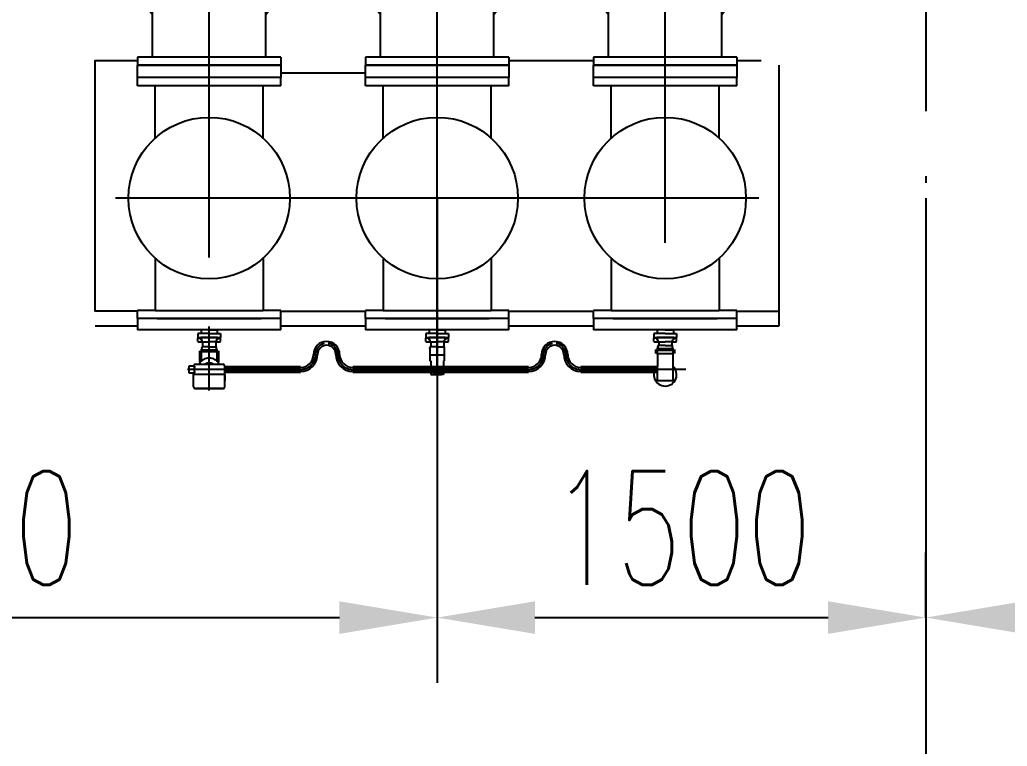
# Model space of a CAD drawing. Extents: x -61205 to 26665, y -81742 to 98141.
# Drawn here: x -27940 to -24909, y 62445 to 64675 of the extents above; entities that cross this region are included whole.
import ezdxf

# ---------------------------------------------------------------- set-up
doc = ezdxf.new("R2010")
doc.units = 0
doc.header["$LTSCALE"] = 1000
doc.header["$MEASUREMENT"] = 0
for name, pattern in [('CENTER', [2, 1.25, -0.25, 0.25, -0.25]), ('CENTER2', [1.125, 0.75, -0.125, 0.125, -0.125]), ('DOTE', [2.42, 2, -0.2, 0.02, -0.2]), ('G', [2, 1.25, -0.25, 0.25, -0.25])]:
    doc.linetypes.add(name, pattern=pattern)
doc.layers.get('0').update_dxf_attribs({"linetype": 'CONTINUOUS'})
doc.layers.get('DEFPOINTS').update_dxf_attribs({"linetype": 'CONTINUOUS'})
for name, color, linetype in [('01', 7, 'CONTINUOUS'), ('05', 4, 'G'), ('09', 3, 'CONTINUOUS'), ('DOTE', 7, 'CENTER')]:
    doc.layers.add(name, color=color, linetype=linetype)
doc.styles.add('intecad', font='geditxt.shx', dxfattribs={"width": 0.667, "bigfont": 'hzfs_1.shx'})
doc.dimstyles.new('INTE$0', dxfattribs={"dimscale": 100, "dimtxt": 3.5, "dimasz": 3, "dimexe": 2, "dimexo": 0, "dimgap": 1, "dimtad": 1, "dimdsep": 46, "dimtxsty": 'intecad', "dimcen": 0, "dimclrd": 7, "dimclre": 7, "dimclrt": 6, "dimadec": 0, "dimazin": 2, "dimtp": 0.1, "dimtm": 0.1, "dimtfac": 0.71, "dimtix": 1, "dimtmove": 0, "dimatfit": 3, "dimfxl": 1, "dimlwd": -1, "dimlwe": -1, "dimarcsym": 0})

# ---------------------------------------------------------------- blocks, each defined once
blk = doc.blocks.new('*D221')
at = {"layer": '09', "color": 7, "transparency": 16777216}
for p, q in [((-29659, 64637.5), (-29659, 62639.8)), ((-26659, 64127.7), (-26659, 62639.8)), ((-29359, 62839.8), (-26959, 62839.8))]:
    blk.add_line(p, q, dxfattribs=at)
for points in [[(-29359, 62889.8), (-29359, 62789.8), (-29659, 62839.8)], [(-26959, 62889.8), (-26959, 62789.8), (-26659, 62839.8)]]:
    blk.add_solid(points, dxfattribs=at)
at = {"layer": 'DEFPOINTS', "color": 0, "transparency": 16777216}
for p in [(-29659, 64637.5, 0), (-26659, 64127.7), (-26659, 62839.8)]:
    blk.add_point(p, dxfattribs=at)
at = {"layer": '09', "color": 6, "transparency": 16777216, "insert": (-28159, 63114.8), "char_height": 350, "attachment_point": 5, "style": 'intecad'}
blk.add_mtext('3000', dxfattribs=at)
blk = doc.blocks.new('*D231')
at = {"layer": '09', "color": 7, "transparency": 16777216}
for p, q in [((-26659, 64127.7), (-26659, 62639.8)), ((-25159, 64127.7), (-25159, 62639.8)), ((-26359, 62839.8), (-25459, 62839.8))]:
    blk.add_line(p, q, dxfattribs=at)
for points in [[(-26359, 62889.8), (-26359, 62789.8), (-26659, 62839.8)], [(-25459, 62889.8), (-25459, 62789.8), (-25159, 62839.8)]]:
    blk.add_solid(points, dxfattribs=at)
at = {"layer": 'DEFPOINTS', "color": 0, "transparency": 16777216}
for p in [(-26659, 64127.7), (-25159, 64127.7, 0), (-25159, 62839.8)]:
    blk.add_point(p, dxfattribs=at)
at = {"layer": '09', "color": 6, "transparency": 16777216, "insert": (-25909, 63114.8), "char_height": 350, "attachment_point": 5, "style": 'intecad'}
blk.add_mtext('1500', dxfattribs=at)
blk = doc.blocks.new('户内高位接地开关俯视图')
at = {"layer": '01'}
for p, q in [((-1000, 480), (-1000, 920)), ((-975, 920), (-1000, 920)), ((-975, 480), (-975, 920)), ((-25, 920), (0, 920)), ((-25, 480), (-25, 920)), ((0, 480), (0, 920)), ((-975, 874.2), (-458.9, 874.2)), ((-475, 858), (-475, 863)), ((-475, 863), (-463.9, 863)), ((-325, 858), (-475, 858)), ((-475, 858), (-475, 815)), ((-325, 858), (-475, 858)), ((-325, 863), (-336.1, 863)), ((-325, 863), (-325, 858)), ((-325, 815), (-325, 858)), ((-155.6, 874.2), (-25, 874.2)), ((-475, 815), (-325, 815)), ((-330, 815), (-470, 815)), ((-470, 585), (-470, 815)), ((-330, 780), (-330, 815)), ((-400, 775), (-455, 775)), ((-325.4, 775), (-400, 775)), ((-371.8, 775), (-372, 625)), ((-169, 775), (-325, 775)), ((-229, 775), (-229, 625)), ((-151, 643), (-151, 757)), ((-400, 625), (-455, 625)), ((-325.4, 625), (-400, 625)), ((-330, 585), (-330, 620)), ((-325, 625), (-169, 625)), ((-474.5, 585), (-330, 585)), ((-432.5, 558), (-432.5, 569)), ((-432.5, 569), (-367.5, 569)), ((-367.5, 558), (-432.5, 558)), ((-415, 465), (-415, 558)), ((-385, 465), (-385, 558)), ((-367.5, 569), (-367.5, 558)), ((-975, 525.8), (-424.4, 525.8)), ((-155.6, 525.8), (-25, 525.8)), ((-975, 480), (-1000, 480)), ((-415, 465), (-385, 465)), ((-414, 465), (-386, 465)), ((-414, 428), (-414, 465)), ((-386, 465), (-386, 428)), ((-25, 480), (0, 480)), ((-429.5, 441.5), (-370.5, 441.5)), ((-429.5, 236.5), (-429.5, 441.5)), ((-428.5, 444.5), (-428.5, 441.5)), ((-414, 428), (-386, 428)), ((-371.5, 441.5), (-371.5, 444.5)), ((-370.5, 441.5), (-370.5, 236.5)), ((-414, 261), (-386, 261)), ((-414, 261), (-414, 224)), ((-386, 224), (-386, 261)), ((-975, 220), (-1000, 220)), ((-1000, -220), (-1000, 220)), ((-975, -220), (-975, 220)), ((-429.5, 236.5), (-370.5, 236.5)), ((-428.5, 233.5), (-428.5, 236.5)), ((-415, 224), (-385, 224)), ((-415, 224), (-415, 131)), ((-414, 224), (-386, 224)), ((-385, 224), (-385, 131)), ((-371.5, 236.5), (-371.5, 233.5)), ((-25, 220), (0, 220)), ((-25, -220), (-25, 220)), ((0, -220), (0, 220)), ((-975, 174.2), (-424.4, 174.2)), ((-155.6, 174.2), (-25, 174.2)), ((-470, -115), (-470, 115)), ((-330, 115), (-470, 115)), ((-330, 80), (-330, 115)), ((-400, 75), (-455, 75)), ((-325.4, 75), (-400, 75)), ((-371.8, 75), (-372, -75)), ((-169, 75), (-325, 75)), ((-229, 75), (-229, -75)), ((-151, -57), (-151, 57)), ((-400, -75), (-455, -75)), ((-325.4, -75), (-400, -75)), ((-330, -115), (-330, -80)), ((-325, -75), (-169, -75)), ((-474.5, -115), (-330, -115)), ((-415, -224), (-415, -131)), ((-385, -224), (-385, -131)), ((-975, -174.2), (-424.4, -174.2)), ((-155.6, -174.2), (-25, -174.2)), ((-975, -220), (-1000, -220)), ((-415, -224), (-385, -224)), ((-414, -261), (-414, -224)), ((-414, -224), (-386, -224)), ((-386, -224), (-386, -261)), ((-25, -220), (0, -220)), ((-429.5, -247.5), (-370.5, -247.5)), ((-429.5, -452.5), (-429.5, -247.5)), ((-428.5, -244.5), (-428.5, -247.5)), ((-414, -261), (-386, -261)), ((-371.5, -247.5), (-371.5, -244.5)), ((-370.5, -247.5), (-370.5, -452.5)), ((-429.5, -452.5), (-370.5, -452.5)), ((-428.5, -455.5), (-428.5, -452.5)), ((-414, -439), (-414, -476)), ((-414, -439), (-386, -439)), ((-386, -476), (-386, -439)), ((-371.5, -452.5), (-371.5, -455.5)), ((-1000, -920), (-1000, -480)), ((-975, -480), (-1000, -480)), ((-975, -920), (-975, -480)), ((-415, -476), (-415, -569)), ((-415, -476), (-385, -476)), ((-414, -476), (-386, -476)), ((-385, -476), (-385, -569)), ((-25, -920), (-25, -480)), ((-25, -480), (0, -480)), ((0, -920), (0, -480)), ((-975, -525.8), (-424.4, -525.8)), ((-155.6, -525.8), (-25, -525.8)), ((-330, -585), (-470, -585)), ((-470, -815), (-470, -585)), ((-330, -620), (-330, -585)), ((-400, -625), (-455, -625)), ((-325.4, -625), (-400, -625)), ((-371.8, -625), (-372, -775)), ((-169, -625), (-325, -625)), ((-229, -625), (-229, -775)), ((-151, -757), (-151, -643)), ((-400, -775), (-455, -775)), ((-325.4, -775), (-400, -775)), ((-330, -815), (-330, -780)), ((-325, -775), (-169, -775)), ((-474.5, -815), (-330, -815)), ((-455, -835), (-455, -975)), ((-345, -835), (-345, -975)), ((-975, -874.2), (-455, -874.2)), ((-155.6, -874.2), (-25, -874.2)), ((-975, -920), (-1000, -920)), ((-25, -920), (0, -920)), ((-74.1, -1273), (-580.1, -1273)), ((-556.9, -1273), (-563.9, -1273)), ((-563.9, -1273), (-563.9, -1285)), ((-563.9, -1273), (-563.9, -1285)), ((-480.4, -1273), (-556.9, -1273)), ((-466.5, -1273.1), (-466.5, -1283.1)), ((-332.1, -1273.1), (-332.1, -1283.1)), ((-559.9, -1289), (-450.7, -1289)), ((-466.5, -1283.1), (-455.6, -1283.1)), ((-343, -1283.1), (-332.1, -1283.1))]:
    blk.add_line(p, q, dxfattribs=at)
at = {"layer": '01', "ltscale": 10}
for p, q in [((-580.1, -995), (-580.1, -1273)), ((-74.1, -995), (-580.1, -995)), ((-353.1, -990), (-447.1, -990)), ((-447.1, -990), (-447.1, -995)), ((-353.1, -990), (-353.1, -995)), ((-74.1, -995), (-74.1, -1273)), ((-74.1, -995), (-74.1, -1273))]:
    blk.add_line(p, q, dxfattribs=at)
at = {"layer": '01'}
for points in [[(-325, 585), (-325, 569), (-475, 569), (-475, 585)], [(-368, 451.5), (-368, 444.5), (-432, 444.5), (-432, 451.5)], [(-368, 226.5), (-368, 233.5), (-432, 233.5), (-432, 226.5)], [(-325, 115), (-325, 131), (-475, 131), (-475, 115)], [(-325, -115), (-325, -131), (-475, -131), (-475, -115)], [(-368, -237.5), (-368, -244.5), (-432, -244.5), (-432, -237.5)], [(-368, -462.5), (-368, -455.5), (-432, -455.5), (-432, -462.5)], [(-325, -585), (-325, -569), (-475, -569), (-475, -585)], [(-475, -815), (-325, -815), (-325, -835), (-475, -835)], [(-490, -975), (-310, -975), (-310, -995), (-490, -995)]]:
    blk.add_lwpolyline(points, close=True, dxfattribs=at)
for centre, radius in [((-290, 700), 32.1), ((-290, 700), 22.5), ((-290, 0), 32.1), ((-290, 0), 22.5), ((-290, -700), 32.1), ((-290, -700), 22.5)]:
    blk.add_circle(centre, radius, dxfattribs=at)
for centre, radius, start, end in [((-710, 700), 220, 52.3557, 127.6443), ((-400, 863), 60, 3.5833, 176.4167), ((-290, 700), 220, 244.417, 108.7437), ((-463.9, 867), 4, 270, 356.4167), ((-336.1, 867), 4, 183.5833, 270), ((-290, 700), 220, 147.2362, 212.7638), ((-450.5, 755), 20, 90, 163.8726), ((-325, 780), 5, 180, 270), ((-169, 757), 18, 0, 90), ((-450.5, 645), 20, 196.1274, 270), ((-169, 643), 18, 270, 0), ((-325, 620), 5, 90, 180), ((-290, 700), 220, 216.545, 235.3765), ((-710, 700), 220, 232.3557, 307.6443), ((-710, 0), 220, 52.3557, 127.6443), ((-290, 0), 220, 244.417, 115.583), ((-290, 0), 220, 124.6235, 143.455), ((-290, 0), 220, 147.2362, 212.7638), ((-450.5, 55), 20, 90, 163.8726), ((-325, 80), 5, 180, 270), ((-169, 57), 18, 0, 90), ((-450.5, -55), 20, 196.1274, 270), ((-169, -57), 18, 270, 0), ((-325, -80), 5, 90, 180), ((-290, 0), 220, 216.545, 235.3765), ((-710, 0), 220, 232.3557, 307.6443), ((-710, -700), 220, 52.3557, 127.6443), ((-290, -700), 220, 255.5225, 115.583), ((-290, -700), 220, 124.6235, 143.455), ((-290, -700), 220, 147.2362, 212.7638), ((-450.5, -645), 20, 90, 163.8726), ((-325, -620), 5, 180, 270), ((-169, -643), 18, 0, 90), ((-169, -757), 18, 270, 0), ((-450.5, -755), 20, 196.1274, 270), ((-325, -780), 5, 90, 180), ((-290, -700), 220, 217.8529, 221.4096), ((-710, -700), 220, 232.3557, 307.6443), ((-559.9, -1285), 4, 180, 270), ((-455.6, -1287.1), 4, 26.9444, 90), ((-410.8, -1273.1), 43, 196.4381, 261.6634), ((-400.1, -1258.1), 60, 253.5961, 333.0556), ((-343, -1287.1), 4, 90, 153.0556)]:
    blk.add_arc(centre, radius, start, end, dxfattribs=at)
at = {"layer": '05'}
blk.add_line((-400, 931.4), (-400, -1351.5), dxfattribs=at)
at = {"layer": '05', "linetype": 'CENTER2', "lineweight": -3}
blk.add_line((-400.1, -1006), (-400.1, -980.5), dxfattribs=at)
at = {"layer": 'DEFPOINTS', "linetype": 'ByBlock'}
for p in [(-347, 585), (-347, 585), (-347, -115), (-347, -115), (-347, -815), (-347, -815)]:
    blk.add_point(p, dxfattribs=at)
blk = doc.blocks.new('*D302')
at = {"layer": '09', "color": 7, "transparency": 16777216}
for p, q in [((-25159, 62839.8), (-25159, 63039.8)), ((-23659, 62839.8), (-23659, 63039.8)), ((-24859, 62839.8), (-23959, 62839.8))]:
    blk.add_line(p, q, dxfattribs=at)
for points in [[(-24859, 62889.8), (-24859, 62789.8), (-25159, 62839.8)], [(-23959, 62889.8), (-23959, 62789.8), (-23659, 62839.8)]]:
    blk.add_solid(points, dxfattribs=at)
at = {"layer": 'DEFPOINTS', "color": 0, "transparency": 16777216}
for p in [(-25159, 62839.8, 0), (-23659, 62839.8, 0), (-23659, 62839.8)]:
    blk.add_point(p, dxfattribs=at)
at = {"layer": '09', "color": 6, "transparency": 16777216, "insert": (-24409, 63114.8), "char_height": 350, "attachment_point": 5, "style": 'intecad'}
blk.add_mtext('1500', dxfattribs=at)

msp = doc.modelspace()

# ---------------------------------------------------------------- hatches: boundary and pattern name
for points in [[(-26681.612, 63607.942), (-26677.954, 63611.6), (-26677.954, 63590.387), (-26681.612, 63595.442)], [(-26636.296, 63607.942), (-26639.954, 63611.6), (-26639.954, 63590.387), (-26636.296, 63595.442)], [(-25986.77, 63607.942), (-25983.112, 63611.6), (-25983.112, 63590.387), (-25986.77, 63595.442)]]:
    msp.add_hatch(color=256).paths.add_polyline_path(points)

# ---------------------------------------------------------------- linework, layer by layer
for p, q in [((-26677.954, 63611.6, 0.014), (-26681.612, 63607.942, 0.014)), ((-26681.612, 63607.942, 0.014), (-26681.612, 63595.442, 0.014)), ((-26639.954, 63611.6, 0.014), (-26636.296, 63607.942, 0.014)), ((-26636.296, 63607.942, 0.014), (-26636.296, 63595.442, 0.014)), ((-25983.112, 63611.6, 0.014), (-25986.77, 63607.942, 0.014)), ((-25986.77, 63607.942, 0.014), (-25986.77, 63595.442, 0.014)), ((-26681.612, 63595.442, 0.014), (-26677.954, 63590.387, 0.014)), ((-26636.296, 63595.442, 0.014), (-26639.954, 63590.387, 0.014)), ((-25986.77, 63595.442, 0.014), (-25983.112, 63590.387, 0.014))]:
    msp.add_line(p, q)
at = {"color": 0, "linetype": 'ByBlock'}
for p in [(-27383.954, 63699.665, 0.014), (-27333.954, 63699.665, 0.014), (-26683.954, 63699.665, 0.014), (-26633.954, 63699.665, 0.014), (-25983.954, 63699.665, 0.014), (-25933.954, 63699.665, 0.014), (-27381.454, 63667.11, 0.014), (-27338.954, 63673.59, 0.014), (-27338.954, 63673.282, 0.014), (-26681.454, 63667.11, 0.014), (-26638.954, 63673.59, 0.014), (-26638.954, 63673.282, 0.014), (-25981.454, 63671.11, 0.014), (-25938.954, 63677.59, 0.014), (-25938.954, 63677.282, 0.014)]:
    msp.add_point(p, dxfattribs=at)
at = {"layer": '01'}
for p, q in [((-27138.954, 64560.665, 0.014), (-27578.954, 64560.665, 0.014)), ((-27578.954, 64560.665, 0.014), (-27578.954, 64535.665, 0.014)), ((-27138.954, 64560.665, 0.014), (-27138.954, 64535.665, 0.014)), ((-26438.954, 64560.665, 0.014), (-26878.954, 64560.665, 0.014)), ((-26878.954, 64560.665, 0.014), (-26878.954, 64535.665, 0.014)), ((-26438.954, 64560.665, 0.014), (-26438.954, 64535.665, 0.014)), ((-25738.954, 64560.665, 0.014), (-26178.954, 64560.665, 0.014)), ((-26178.954, 64560.665, 0.014), (-26178.954, 64535.665, 0.014)), ((-25738.954, 64560.665, 0.014), (-25738.954, 64535.665, 0.014)), ((-27578.954, 64535.665, 0.014), (-27138.954, 64535.665, 0.014)), ((-27138.954, 64535.665, 0.014), (-27578.954, 64535.665, 0.014)), ((-27578.954, 64497.665, 0.014), (-27578.954, 64535.665, 0.014)), ((-27138.954, 64535.665, 0.014), (-27138.954, 64497.665, 0.014)), ((-26878.954, 64535.665, 0.014), (-26438.954, 64535.665, 0.014)), ((-26438.954, 64535.665, 0.014), (-26878.954, 64535.665, 0.014)), ((-26878.954, 64497.665, 0.014), (-26878.954, 64535.665, 0.014)), ((-26438.954, 64535.665, 0.014), (-26438.954, 64497.665, 0.014)), ((-26178.954, 64535.665, 0.014), (-25738.954, 64535.665, 0.014)), ((-25738.954, 64535.665, 0.014), (-26178.954, 64535.665, 0.014)), ((-26178.954, 64497.665, 0.014), (-26178.954, 64535.665, 0.014)), ((-25738.954, 64535.665, 0.014), (-25738.954, 64497.665, 0.014)), ((-25608.954, 63735.665, 0.014), (-25608.954, 64535.615, 0.014)), ((-27138.954, 64497.665, 0.014), (-27578.954, 64497.665, 0.014)), ((-27578.954, 64472.665, 0.014), (-27578.954, 64497.665, 0.014)), ((-27138.954, 64472.665, 0.014), (-27138.954, 64497.665, 0.014)), ((-26438.954, 64497.665, 0.014), (-26878.954, 64497.665, 0.014)), ((-26878.954, 64472.665, 0.014), (-26878.954, 64497.665, 0.014)), ((-26438.954, 64472.665, 0.014), (-26438.954, 64497.665, 0.014)), ((-25738.954, 64497.665, 0.014), (-26178.954, 64497.665, 0.014)), ((-26178.954, 64472.665, 0.014), (-26178.954, 64497.665, 0.014)), ((-25738.954, 64472.665, 0.014), (-25738.954, 64497.665, 0.014)), ((-27138.954, 64472.665, 0.014), (-27578.954, 64472.665, 0.014)), ((-27524.954, 64311.915, 0.014), (-27524.954, 64472.665, 0.014)), ((-27192.954, 64311.915, 0.014), (-27192.954, 64472.665, 0.014)), ((-26438.954, 64472.665, 0.014), (-26878.954, 64472.665, 0.014)), ((-26824.954, 64311.915, 0.014), (-26824.954, 64472.665, 0.014)), ((-26492.954, 64311.915, 0.014), (-26492.954, 64472.665, 0.014)), ((-25738.954, 64472.665, 0.014), (-26178.954, 64472.665, 0.014)), ((-26124.954, 64311.915, 0.014), (-26124.954, 64472.665, 0.014)), ((-25792.954, 64311.915, 0.014), (-25792.954, 64472.665, 0.014)), ((-27524.954, 63943.415, 0.014), (-27524.954, 63782.665, 0.014)), ((-27192.954, 63943.415, 0.014), (-27192.954, 63782.665, 0.014)), ((-26824.954, 63943.415, 0.014), (-26824.954, 63782.665, 0.014)), ((-26492.954, 63943.415, 0.014), (-26492.954, 63782.665, 0.014)), ((-26124.954, 63943.415, 0.014), (-26124.954, 63782.665, 0.014)), ((-25792.954, 63943.415, 0.014), (-25792.954, 63782.665, 0.014)), ((-27578.954, 63757.665, 0.014), (-27578.954, 63782.665, 0.014)), ((-27524.954, 63782.665, 0.014), (-27578.954, 63782.665, 0.014)), ((-27524.954, 63782.665, 0.014), (-27192.954, 63782.665, 0.014)), ((-27138.954, 63782.665, 0.014), (-27192.954, 63782.665, 0.014)), ((-27138.954, 63757.665, 0.014), (-27138.954, 63782.665, 0.014)), ((-26824.954, 63782.665, 0.014), (-26878.954, 63782.665, 0.014)), ((-26878.954, 63757.665, 0.014), (-26878.954, 63782.665, 0.014)), ((-26824.954, 63782.665, 0.014), (-26492.954, 63782.665, 0.014)), ((-26438.954, 63782.665, 0.014), (-26492.954, 63782.665, 0.014)), ((-26438.954, 63757.665, 0.014), (-26438.954, 63782.665, 0.014)), ((-26124.954, 63782.665, 0.014), (-26178.954, 63782.665, 0.014)), ((-26178.954, 63757.665, 0.014), (-26178.954, 63782.665, 0.014)), ((-26124.954, 63782.665, 0.014), (-25792.954, 63782.665, 0.014)), ((-25738.954, 63782.665, 0.014), (-25792.954, 63782.665, 0.014)), ((-25738.954, 63757.665, 0.014), (-25738.954, 63782.665, 0.014)), ((-27138.954, 63757.665, 0.014), (-27578.954, 63757.665, 0.014)), ((-27138.954, 63757.665, 0.014), (-27578.954, 63757.665, 0.014)), ((-27578.954, 63757.665, 0.014), (-27578.954, 63723.665, 0.014)), ((-27518.954, 63757.665, 0.014), (-27578.954, 63757.665, 0.014)), ((-27518.954, 63757.665, 0.014), (-27198.954, 63757.665, 0.014)), ((-27138.954, 63757.665, 0.014), (-27198.954, 63757.665, 0.014)), ((-27138.954, 63780.665, 0.014), (-26878.954, 63780.665, 0.014)), ((-27138.954, 63723.665, 0.014), (-27138.954, 63757.665, 0.014)), ((-26438.954, 63757.665, 0.014), (-26878.954, 63757.665, 0.014)), ((-26438.954, 63757.665, 0.014), (-26878.954, 63757.665, 0.014)), ((-26818.954, 63757.665, 0.014), (-26878.954, 63757.665, 0.014)), ((-26878.954, 63757.665, 0.014), (-26878.954, 63723.665, 0.014)), ((-26818.954, 63757.665, 0.014), (-26498.954, 63757.665, 0.014)), ((-26438.954, 63757.665, 0.014), (-26498.954, 63757.665, 0.014)), ((-26438.954, 63780.665, 0.014), (-26178.418, 63780.665, 0.014)), ((-26438.954, 63723.665, 0.014), (-26438.954, 63757.665, 0.014)), ((-25738.954, 63757.665, 0.014), (-26178.954, 63757.665, 0.014)), ((-25738.954, 63757.665, 0.014), (-26178.954, 63757.665, 0.014)), ((-26118.954, 63757.665, 0.014), (-26178.954, 63757.665, 0.014)), ((-26178.954, 63757.665, 0.014), (-26178.954, 63723.665, 0.014)), ((-26118.954, 63757.665, 0.014), (-25798.954, 63757.665, 0.014)), ((-25738.954, 63757.665, 0.014), (-25798.954, 63757.665, 0.014)), ((-25738.954, 63780.665, 0.014), (-25608.954, 63780.665, 0.014)), ((-25738.954, 63723.665, 0.014), (-25738.954, 63757.665, 0.014)), ((-27708.954, 63735.665, 0.014), (-27578.954, 63735.665, 0.014)), ((-27170.837, 63723.665, 0.014), (-27578.954, 63723.665, 0.014)), ((-27383.954, 63723.665, 0.014), (-27383.954, 63711.665, 0.014)), ((-27358.954, 63723.665, 0.014), (-27383.954, 63723.665, 0.014)), ((-27358.954, 63723.665, 0.014), (-27333.954, 63723.665, 0.014)), ((-27333.954, 63723.665, 0.014), (-27333.954, 63711.665, 0.014)), ((-27138.954, 63723.665, 0.014), (-27170.837, 63723.665, 0.014)), ((-27138.954, 63735.665, 0.014), (-26878.954, 63735.665, 0.014)), ((-26470.837, 63723.665, 0.014), (-26878.954, 63723.665, 0.014)), ((-26658.954, 63723.665, 0.014), (-26683.954, 63723.665, 0.014)), ((-26683.954, 63723.665, 0.014), (-26683.954, 63711.665, 0.014)), ((-26658.954, 63723.665, 0.014), (-26633.954, 63723.665, 0.014)), ((-26633.954, 63723.665, 0.014), (-26633.954, 63711.665, 0.014)), ((-26438.954, 63723.665, 0.014), (-26470.837, 63723.665, 0.014)), ((-26438.954, 63735.665, 0.014), (-26178.954, 63735.665, 0.014)), ((-25770.837, 63723.665, 0.014), (-26178.954, 63723.665, 0.014)), ((-25983.954, 63723.665, 0.014), (-25983.954, 63711.665, 0.014)), ((-25958.954, 63723.665, 0.014), (-25983.954, 63723.665, 0.014)), ((-25958.954, 63723.665, 0.014), (-25933.954, 63723.665, 0.014)), ((-25933.954, 63723.665, 0.014), (-25933.954, 63711.665, 0.014)), ((-25738.954, 63723.665, 0.014), (-25770.837, 63723.665, 0.014)), ((-25738.954, 63735.665, 0.014), (-25608.954, 63735.665, 0.014)), ((-27394.083, 63697.432, 0.014), (-27393.083, 63698.432, 0.014)), ((-27394.083, 63687.432, 0.014), (-27394.083, 63697.432, 0.014)), ((-27393.954, 63711.665, 0.014), (-27393.954, 63699.665, 0.014)), ((-27358.954, 63711.665, 0.014), (-27393.954, 63711.665, 0.014)), ((-27393.954, 63699.665, 0.014), (-27358.954, 63699.665, 0.014)), ((-27393.083, 63698.432, 0.014), (-27384.083, 63698.432, 0.014)), ((-27384.083, 63692.665, 0.014), (-27384.083, 63698.432, 0.014)), ((-27384.083, 63692.665, 0.014), (-27381.454, 63692.665, 0.014)), ((-27383.954, 63699.665, 0.014), (-27383.954, 63692.665, 0.014)), ((-27333.954, 63699.665, 0.014), (-27383.954, 63699.665, 0.014)), ((-27381.583, 63686.432, 0.014), (-27381.583, 63692.665, 0.014)), ((-27381.454, 63692.665, 0.014), (-27381.454, 63686.665, 0.014)), ((-27358.954, 63711.665, 0.014), (-27323.954, 63711.665, 0.014)), ((-27358.954, 63699.665, 0.014), (-27323.954, 63699.665, 0.014)), ((-27336.454, 63686.432, 0.014), (-27336.454, 63692.665, 0.014)), ((-27336.454, 63692.665, 0.014), (-27333.73, 63692.665, 0.014)), ((-27336.173, 63692.665, 0.014), (-27336.173, 63686.432, 0.014)), ((-27333.954, 63692.665, 0.014), (-27333.954, 63699.665, 0.014)), ((-27333.954, 63698.432, 0.014), (-27325.083, 63698.432, 0.014)), ((-27333.73, 63698.432, 0.014), (-27333.73, 63692.665, 0.014)), ((-27325.083, 63698.432, 0.014), (-27324.083, 63697.432, 0.014)), ((-27324.083, 63687.432, 0.014), (-27324.083, 63697.432, 0.014)), ((-27323.954, 63711.665, 0.014), (-27323.954, 63699.665, 0.014)), ((-26694.083, 63697.432, 0.014), (-26693.083, 63698.432, 0.014)), ((-26694.083, 63687.432, 0.014), (-26694.083, 63697.432, 0.014)), ((-26658.954, 63711.665, 0.014), (-26693.954, 63711.665, 0.014)), ((-26693.954, 63711.665, 0.014), (-26693.954, 63699.665, 0.014)), ((-26693.954, 63699.665, 0.014), (-26658.954, 63699.665, 0.014)), ((-26693.083, 63698.432, 0.014), (-26684.083, 63698.432, 0.014)), ((-26684.083, 63692.665, 0.014), (-26684.083, 63698.432, 0.014)), ((-26684.083, 63692.665, 0.014), (-26681.454, 63692.665, 0.014)), ((-26633.954, 63699.665, 0.014), (-26683.954, 63699.665, 0.014)), ((-26683.954, 63699.665, 0.014), (-26683.954, 63692.665, 0.014)), ((-26681.583, 63686.432, 0.014), (-26681.583, 63692.665, 0.014)), ((-26681.454, 63692.665, 0.014), (-26681.454, 63686.665, 0.014)), ((-26658.954, 63711.665, 0.014), (-26623.954, 63711.665, 0.014)), ((-26658.954, 63699.665, 0.014), (-26623.954, 63699.665, 0.014)), ((-26636.454, 63692.665, 0.014), (-26633.73, 63692.665, 0.014)), ((-26636.454, 63686.432, 0.014), (-26636.454, 63692.665, 0.014)), ((-26636.173, 63692.665, 0.014), (-26636.173, 63686.432, 0.014)), ((-26633.954, 63692.665, 0.014), (-26633.954, 63699.665, 0.014)), ((-26633.954, 63698.432, 0.014), (-26625.083, 63698.432, 0.014)), ((-26633.73, 63698.432, 0.014), (-26633.73, 63692.665, 0.014)), ((-26625.083, 63698.432, 0.014), (-26624.083, 63697.432, 0.014)), ((-26624.083, 63687.432, 0.014), (-26624.083, 63697.432, 0.014)), ((-26623.954, 63711.665, 0.014), (-26623.954, 63699.665, 0.014)), ((-25994.083, 63697.432, 0.014), (-25993.083, 63698.432, 0.014)), ((-25994.083, 63687.432, 0.014), (-25994.083, 63697.432, 0.014)), ((-25958.954, 63711.665, 0.014), (-25993.954, 63711.665, 0.014)), ((-25993.954, 63711.665, 0.014), (-25993.954, 63699.665, 0.014)), ((-25993.954, 63699.665, 0.014), (-25958.954, 63699.665, 0.014)), ((-25993.083, 63698.432, 0.014), (-25984.083, 63698.432, 0.014)), ((-25984.083, 63692.665, 0.014), (-25984.083, 63698.432, 0.014)), ((-25984.083, 63692.665, 0.014), (-25981.454, 63692.665, 0.014)), ((-25983.954, 63699.665, 0.014), (-25983.954, 63692.665, 0.014)), ((-25933.954, 63699.665, 0.014), (-25983.954, 63699.665, 0.014)), ((-25981.583, 63686.432, 0.014), (-25981.583, 63692.665, 0.014)), ((-25981.454, 63692.665, 0.014), (-25981.454, 63686.665, 0.014)), ((-25958.954, 63711.665, 0.014), (-25923.954, 63711.665, 0.014)), ((-25958.954, 63699.665, 0.014), (-25923.954, 63699.665, 0.014)), ((-25936.454, 63686.432, 0.014), (-25936.454, 63692.665, 0.014)), ((-25936.454, 63692.665, 0.014), (-25933.73, 63692.665, 0.014)), ((-25936.173, 63692.665, 0.014), (-25936.173, 63686.432, 0.014)), ((-25933.954, 63692.665, 0.014), (-25933.954, 63699.665, 0.014)), ((-25933.954, 63698.432, 0.014), (-25925.083, 63698.432, 0.014)), ((-25933.73, 63698.432, 0.014), (-25933.73, 63692.665, 0.014)), ((-25925.083, 63698.432, 0.014), (-25924.083, 63697.432, 0.014)), ((-25924.083, 63687.432, 0.014), (-25924.083, 63697.432, 0.014)), ((-25923.954, 63711.665, 0.014), (-25923.954, 63699.665, 0.014)), ((-27394.083, 63687.432, 0.014), (-27393.083, 63686.432, 0.014)), ((-27393.083, 63686.432, 0.014), (-27381.583, 63686.432, 0.014)), ((-27381.454, 63686.665, 0.014), (-27358.955, 63686.665, 0.014)), ((-27381.454, 63670.665, 0.014), (-27381.454, 63658.665, 0.014)), ((-27358.955, 63670.665, 0.014), (-27381.454, 63670.665, 0.014)), ((-27378.954, 63686.665, 0.014), (-27378.954, 63670.665, 0.014)), ((-27336.454, 63686.665, 0.014), (-27358.955, 63686.665, 0.014)), ((-27358.955, 63670.665, 0.014), (-27336.454, 63670.665, 0.014)), ((-27338.954, 63686.665, 0.014), (-27338.954, 63670.665, 0.014)), ((-27336.454, 63686.432, 0.014), (-27325.083, 63686.432, 0.014)), ((-27336.454, 63666.051, 0.014), (-27336.454, 63670.665, 0.014)), ((-27336.454, 63658.665, 0.014), (-27336.454, 63670.665, 0.014)), ((-27325.083, 63686.432, 0.014), (-27324.083, 63687.432, 0.014)), ((-26694.083, 63687.432, 0.014), (-26693.083, 63686.432, 0.014)), ((-26693.083, 63686.432, 0.014), (-26681.583, 63686.432, 0.014)), ((-26681.454, 63686.665, 0.014), (-26658.955, 63686.665, 0.014)), ((-26681.454, 63670.665, 0.014), (-26681.454, 63646.442, 0.014)), ((-26658.955, 63670.665, 0.014), (-26681.454, 63670.665, 0.014)), ((-26678.954, 63686.665, 0.014), (-26678.954, 63670.665, 0.014)), ((-26636.454, 63686.665, 0.014), (-26658.955, 63686.665, 0.014)), ((-26658.955, 63670.665, 0.014), (-26636.454, 63670.665, 0.014)), ((-26638.954, 63686.665, 0.014), (-26638.954, 63670.665, 0.014)), ((-26636.454, 63686.432, 0.014), (-26625.083, 63686.432, 0.014)), ((-26636.454, 63646.442, 0.014), (-26636.454, 63670.665, 0.014)), ((-26636.454, 63666.051, 0.014), (-26636.454, 63670.665, 0.014)), ((-26625.083, 63686.432, 0.014), (-26624.083, 63687.432, 0.014)), ((-25994.083, 63687.432, 0.014), (-25993.083, 63686.432, 0.014)), ((-25993.083, 63686.432, 0.014), (-25981.583, 63686.432, 0.014)), ((-25981.454, 63686.665, 0.014), (-25958.955, 63686.665, 0.014)), ((-25981.454, 63674.665, 0.014), (-25981.454, 63662.665, 0.014)), ((-25958.955, 63674.665, 0.014), (-25981.454, 63674.665, 0.014)), ((-25981.454, 63662.665, 0.014), (-25936.454, 63662.665, 0.014)), ((-25978.954, 63686.665, 0.014), (-25978.954, 63674.665, 0.014)), ((-25936.454, 63686.665, 0.014), (-25958.955, 63686.665, 0.014)), ((-25958.955, 63674.665, 0.014), (-25936.454, 63674.665, 0.014)), ((-25938.954, 63686.665, 0.014), (-25938.954, 63674.665, 0.014)), ((-25936.454, 63686.432, 0.014), (-25925.083, 63686.432, 0.014)), ((-25936.454, 63662.665, 0.014), (-25936.454, 63674.665, 0.014)), ((-25936.454, 63670.051, 0.014), (-25936.454, 63674.665, 0.014)), ((-25925.083, 63686.432, 0.014), (-25924.083, 63687.432, 0.014)), ((-27381.454, 63658.665, 0.014), (-27336.454, 63658.665, 0.014)), ((-26681.454, 63646.442, 0.014), (-26636.454, 63646.442, 0.014)), ((-26681.454, 63646.442, 0.014), (-26681.454, 63628.442, 0.014)), ((-26681.454, 63646.442, 0.014), (-26636.454, 63646.442, 0.014)), ((-26681.454, 63646.442, 0.014), (-26636.454, 63646.442, 0.014)), ((-26636.454, 63628.442, 0.014), (-26636.454, 63646.442, 0.014)), ((-25985.454, 63650.442, 0.014), (-25932.454, 63650.442, 0.014)), ((-25983.107, 63650.442, 0.014), (-25983.107, 63610.99, 0.014)), ((-25935.103, 63650.442, 0.014), (-25935.103, 63566.445, 0.014)), ((-27402.765, 63611.631, 0.014), (-27421.23, 63611.631, 0.014)), ((-27421.23, 63611.631, 0.014), (-27421.23, 63591.631, 0.014)), ((-27406.954, 63611.631, 0.014), (-27406.954, 63611.631, 0.014)), ((-27400.954, 63617.631, 0.014), (-27316.954, 63617.631, 0.014)), ((-27310.954, 63611.631, 0.014), (-27310.954, 63611.631, 0.014)), ((-27310.954, 63548.631, 0.014), (-27310.954, 63611.631, 0.014)), ((-26681.454, 63628.442, 0.014), (-26677.954, 63628.442, 0.014)), ((-26677.954, 63628.442, 0.014), (-26677.954, 63586.442, 0.014)), ((-26636.363, 63628.442, 0.014), (-26639.954, 63628.442, 0.014)), ((-26639.954, 63628.442, 0.014), (-26639.954, 63586.442, 0.014)), ((-25983.103, 63566.445, 0.014), (-25983.107, 63610.99, 0.014)), ((-27406.954, 63548.631, 0.014), (-27406.954, 63591.631, 0.014)), ((-27310.954, 63585.631, 0.014), (-27406.954, 63585.631, 0.014)), ((-27310.954, 63584.631, 0.014), (-27310.954, 63576.631, 0.014)), ((-27310.954, 63576.631, 0.014), (-27310.954, 63566.631, 0.014)), ((-27400.954, 63542.631, 0.014), (-27316.954, 63542.631, 0.014)), ((-27316.954, 63542.631, 0.014), (-27400.954, 63542.631, 0.014)), ((-25935.103, 63566.445, 0.014), (-25983.103, 63566.445, 0.014))]:
    msp.add_line(p, q, dxfattribs=at)
at = {"layer": '01', "lineweight": 50, "ltscale": 0.5}
for p, q in [((-25932.454, 63662.665, 0.014), (-25985.454, 63662.665, 0.014)), ((-25985.454, 63650.442, 0.014), (-25985.454, 63662.665, 0.014)), ((-25932.454, 63662.665, 0.014), (-25932.454, 63650.156, 0.014)), ((-27385.454, 63624.494, 0.014), (-27385.454, 63658.665, 0.014)), ((-27332.454, 63658.665, 0.014), (-27385.454, 63658.665, 0.014)), ((-27332.454, 63658.665, 0.014), (-27332.454, 63624.494, 0.014)), ((-27310.954, 63607.661, 0.014), (-27078.394, 63607.661, 0.014)), ((-26918.394, 63607.661, 0.014), (-26378.394, 63607.661, 0.014)), ((-26218.394, 63607.661, 0.014), (-25983.107, 63607.661, 0.014)), ((-27310.954, 63595.661, 0.014), (-27078.394, 63595.661, 0.014)), ((-26918.394, 63595.661, 0.014), (-26378.394, 63595.661, 0.014)), ((-26218.394, 63595.661, 0.014), (-25983.106, 63595.661, 0.014))]:
    msp.add_line(p, q, dxfattribs=at)
at = {"layer": '01', "ltscale": 8}
for p, q in [((-27038.394, 63647.661, 0.014), (-27038.394, 63647.661, 0.014)), ((-26958.394, 63647.661, 0.014), (-26958.394, 63647.661, 0.014)), ((-26338.394, 63647.661, 0.014), (-26338.394, 63647.661, 0.014)), ((-26258.394, 63647.661, 0.014), (-26258.394, 63647.661, 0.014))]:
    msp.add_line(p, q, dxfattribs=at)
at = {"layer": '01', "ltscale": 2}
for p, q in [((-27421.23, 63591.631, 0.014), (-27402.765, 63591.631, 0.014)), ((-26677.954, 63586.442, 0.014), (-26645.954, 63586.442, 0.014)), ((-26639.954, 63586.442, 0.014), (-26671.954, 63586.442, 0.014))]:
    msp.add_line(p, q, dxfattribs=at)
at = {"layer": '01'}
for points, elevation in [([(-27578.954, 63780.665), (-27708.954, 63780.665), (-27708.954, 64550.665), (-27578.954, 64550.665)], 0.014), ([(-26438.954, 64550.665), (-26178.954, 64550.665)], 0.014), ([(-25738.954, 64550.665), (-25663.954, 64550.665)], 0.003), ([(-27138.954, 64512.665), (-26878.954, 64512.665)], 0.014)]:
    msp.add_lwpolyline(points, dxfattribs=dict(at, elevation=elevation))
for centre in [(-27358.954, 64127.665, -0.001), (-26658.954, 64127.665, -0.001), (-25958.954, 64127.665, -0.001)]:
    msp.add_circle(centre, 248, dxfattribs=at)
for centre, radius, start, end in [((-26998.394, 63647.661, 0.014), 40, 0, 180), ((-26998.394, 63647.661, 0.014), 28, 0, 180), ((-26298.394, 63647.661, 0.014), 40, 0, 180), ((-26298.394, 63647.661, 0.014), 28, 0, 180), ((-27358.954, 63601.631, 0.014), 35, 27.202894, 152.797106), ((-27078.394, 63647.661, 0.014), 52, 270, 0), ((-27078.394, 63647.661, 0.014), 40, 270, 0), ((-26378.394, 63647.661, 0.014), 40, 270, 0), ((-26378.394, 63647.661, 0.014), 52, 270, 0), ((-27400.954, 63611.631, 0.014), 6, 90, 180), ((-27382.339, 63601.631, 0.014), 22.743, 153.915019, 206.084981), ((-27358.954, 63601.631, 0.014), 20, 53.130102, 126.869898), ((-27316.954, 63611.631, 0.014), 6, 0, 90), ((-25958.954, 63585.659, 0.014), 35, 133.636683, 47.042544), ((-27400.954, 63548.631, 0.014), 6, 180, 270), ((-27316.954, 63548.631, 0.014), 6, 270, 0)]:
    msp.add_arc(centre, radius, start, end, dxfattribs=at)
at = {"layer": '01', "ltscale": 2}
for centre, radius in [((-26918.394, 63647.661, 0.014), 52), ((-26918.394, 63647.661, 0.014), 40), ((-26218.394, 63647.661, 0.014), 52), ((-26218.394, 63647.661, 0.014), 40)]:
    msp.add_arc(centre, radius, 180, 270, dxfattribs=at)
at = {"layer": '05', "ltscale": 500}
for p, q in [((-26658.954, 63693.591, -0.001), (-26658.954, 69471.882, -0.001)), ((-27358.954, 63945.112, -0.001), (-27358.954, 69294.477, -0.001)), ((-25958.954, 63990.496, -0.001), (-25958.954, 69259.222, -0.001)), ((-25671.284, 64127.665, -0.001), (-27646.624, 64127.665, -0.001))]:
    msp.add_line(p, q, dxfattribs=at)
at = {"layer": '05'}
msp.add_line((-26658.954, 63646.442, -0.001), (-26658.954, 69180.699, -0.001), dxfattribs=at)
at = {"layer": '05', "ltscale": 0.5}
for p, q in [((-27358.954, 63537.129, 0.014), (-27358.954, 63733.611, 0.014)), ((-27078.394, 63601.661, 0.014), (-27425.54, 63601.661, 0.014)), ((-26378.394, 63601.661, 0.014), (-26918.394, 63601.661, 0.014)), ((-25895.203, 63601.661, 0.014), (-26218.394, 63601.661, 0.014))]:
    msp.add_line(p, q, dxfattribs=at)
at = {"layer": '05', "ltscale": 5}
msp.add_line((-26658.954, 63584.446, 0.014), (-26658.954, 63732.87, 0.014), dxfattribs=at)
at = {"layer": '05'}
for centre, start, end in [((-26998.394, 63647.661, 0.014), 102.496869, 180), ((-26998.394, 63647.661, 0.014), 0, 81.269492), ((-26298.394, 63647.661, 0.014), 102.496869, 180), ((-26298.394, 63647.661, 0.014), 0, 81.269492)]:
    msp.add_arc(centre, 34, start, end, dxfattribs=at)
at = {"layer": '05', "ltscale": 8}
for centre, start, end in [((-27078.394, 63647.661, 0.014), 270, 0), ((-26918.394, 63647.661, 0.014), 180, 270), ((-26378.394, 63647.661, 0.014), 270, 0), ((-26218.394, 63647.661, 0.014), 180, 270)]:
    msp.add_arc(centre, 46, start, end, dxfattribs=at)
at = {"layer": 'DOTE', "linetype": 'DOTE'}
msp.add_line((-25158.954, 80914.722), (-25158.954, 59072.16), dxfattribs=at)

# ---------------------------------------------------------------- block references
at = {"layer": '01', "rotation": 90}
msp.add_blockref('户内高位接地开关俯视图', (-26658.954, 65535.665, -0.001), dxfattribs=at)

# ---------------------------------------------------------------- dimensions: what is measured, and where the dimension line sits
at = {"layer": '09'}
for base, p1, p2, picture, middle in [((-26658.954, 62839.822, -0.001), (-29658.954, 64637.478, 0.006), (-26658.954, 64127.665, -0.001), '*D221', (-28158.954, 63114.822, -0.001)), ((-25158.954, 62839.822, -0.001), (-26658.954, 64127.665, -0.001), (-25158.954, 64127.665), '*D231', (-25908.954, 63114.822, -0.001)), ((-23658.954, 62839.822), (-25158.954, 62839.822, -0.001), (-23658.954, 62839.822, -0.001), '*D302', (-24408.954, 63114.822))]:
    dim = msp.add_linear_dim(base=base, p1=p1, p2=p2, dimstyle='INTE$0', override={"dimtmove": 1}, dxfattribs=at)
    dim.commit()
    dim.dimension.update_dxf_attribs({"geometry": picture, "text_midpoint": middle})

doc.saveas('drawing.dxf')
